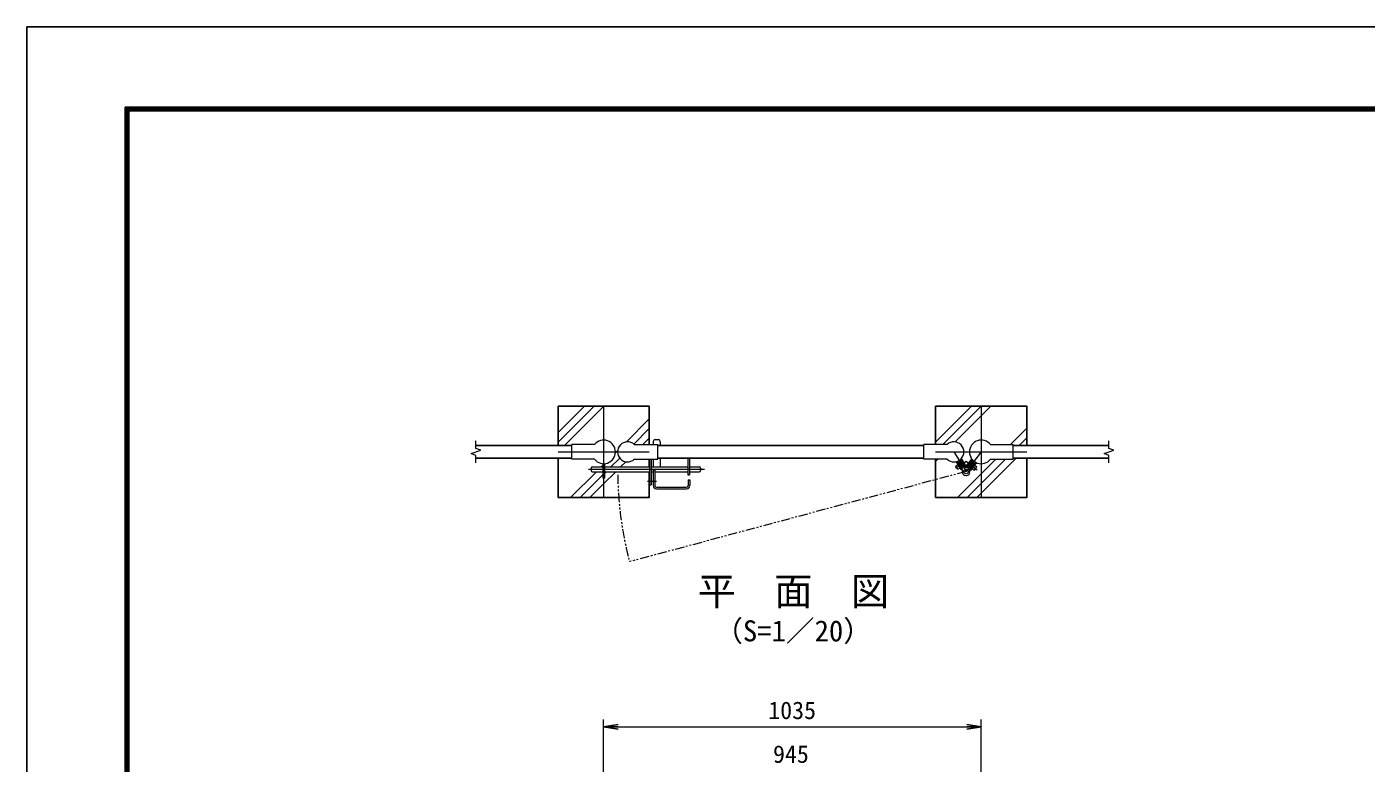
# Model space of a CAD drawing. Units: millimetres, scale not verified. Extents: x -4200 to 4200, y -2970 to 2970.
# Drawn here: x -4200 to -529, y 952 to 2970 of the extents above; entities that cross this region are included whole.
import ezdxf
from ezdxf.enums import TextEntityAlignment as Align

# ---------------------------------------------------------------- set-up
doc = ezdxf.new("R2010")
doc.units = ezdxf.units.MM
doc.header["$LTSCALE"] = 10
doc.linetypes.add('USER1', pattern=[50.8, 31.75, -6.35, 6.35, -6.35])
doc.linetypes.add('USER2', pattern=[5, 2.5, -0.5, 0.5, -0.5, 0.5, -0.5])
for name, color, linetype, lineweight in [('0-0_D-TTL-TXT', 7, 'Continuous', 25), ('0-1_D-BMK', 2, 'USER1', 13), ('0-2_D-STR1', 1, 'Continuous', 25), ('0-3_D-STR3', 3, 'Continuous', 13), ('0-4_D-DCR-HCH', 7, 'Continuous', 13), ('0-6_D-STR4', 7, 'Continuous', 25), ('0-7_D-STR-DIM', 7, 'Continuous', 13), ('0-C_D-TTL', 7, 'Continuous', 25)]:
    doc.layers.add(name, color=color, linetype=linetype, lineweight=lineweight)
doc.layers.add('0-8_0', color=7, linetype='Continuous')
doc.styles.add('ＭＳ ゴシック', font='')
doc.styles.get('ＭＳ ゴシック').set_extended_font_data('MS Gothic')

# ---------------------------------------------------------------- blocks, each defined once
blk = doc.blocks.new('_Open')
at = {"layer": '0-8_0'}
blk.add_line((-10, 1.667), (0, 0), dxfattribs=at)
blk.add_lwpolyline([(-10, -1.667), (0, 0), (-10, 0)], dxfattribs=at)

msp = doc.modelspace()

# ---------------------------------------------------------------- linework, layer by layer
at = {"layer": '0-1_D-BMK'}
for p, q in [((-2619.05, 1929.85), (-2619.05, 1679.85)), ((-1584.05, 1929.85), (-1584.05, 1679.85)), ((-2744.05, 1804.85), (-2494.05, 1804.85)), ((-1709.05, 1804.85), (-1459.05, 1804.85)), ((-1659.2, 1804.85), (-1625.78, 1751.04)), ((-1584.05, 1804.85), (-1625.78, 1751.04)), ((-1624.2, 1778.85), (-1654.64, 1759.95)), ((-1624.56, 1778.95), (-1595.11, 1756.11)), ((-2660.36, 1757.15), (-2342.7, 1757.15)), ((-2498.82, 1724.65), (-2473.68, 1724.65))]:
    msp.add_line(p, q, dxfattribs=at)
at = {"layer": '0-1_D-BMK', "linetype": 'USER2'}
msp.add_line((-1625.78, 1751.04), (-2547.79, 1503.98), dxfattribs=at)
msp.add_arc((-1625.78, 1751.04), 954.54, 180.5332, 195, dxfattribs=at)
at = {"layer": '0-2_D-STR1'}
for p, q in [((-2969.05, 1822.35), (-2706.55, 1822.35)), ((-2470.9, 1822.35), (-1741.7, 1822.35)), ((-1496.55, 1822.35), (-1234.05, 1822.35)), ((-2969.05, 1787.35), (-2706.55, 1787.35)), ((-2470.9, 1787.35), (-1741.7, 1787.35)), ((-1496.55, 1787.35), (-1234.05, 1787.35))]:
    msp.add_line(p, q, dxfattribs=at)
at = {"layer": '0-3_D-STR3'}
for p, q in [((-2477.9, 1838.65), (-2468.9, 1838.65)), ((-2644.19, 1825.2), (-2706.55, 1825.2)), ((-2534.9, 1825.2), (-2470.9, 1825.2)), ((-2482.9, 1833.65), (-2482.9, 1825.2)), ((-2463.9, 1833.65), (-2463.9, 1822.35)), ((-1677.69, 1825.2), (-1741.7, 1825.2)), ((-1558.9, 1825.2), (-1496.55, 1825.2)), ((-2650.4, 1763.65), (-2621.35, 1763.65)), ((-2621.35, 1772.59), (-2621.35, 1732.73)), ((-2616.75, 1772.59), (-2616.75, 1732.73)), ((-2616.75, 1763.65), (-2493.4, 1763.65)), ((-2488.9, 1784.5), (-2488.9, 1714.65)), ((-2488.9, 1763.65), (-2387.9, 1763.65)), ((-2482.9, 1784.5), (-2482.9, 1763.65)), ((-2463.9, 1787.35), (-2463.9, 1763.65)), ((-2387.9, 1787.35), (-2387.9, 1742.15)), ((-2383.4, 1787.35), (-2383.4, 1742.15)), ((-2383.4, 1763.65), (-2356.4, 1763.65)), ((-1654.11, 1766.71), (-1647.73, 1770.66)), ((-1648.3, 1757.36), (-1654.11, 1766.71)), ((-1638.24, 1755.37), (-1652.42, 1778.2)), ((-1636.31, 1756.62), (-1650.13, 1778.89)), ((-1647.8, 1778.91), (-1648.12, 1777.54)), ((-1648.12, 1777.54), (-1636.48, 1758.79)), ((-1647.8, 1778.91), (-1641, 1783.14)), ((-1646.8, 1775.41), (-1645.1, 1776.47)), ((-1645.78, 1771.88), (-1644.93, 1772.4)), ((-1645.1, 1776.47), (-1635.6, 1761.18)), ((-1639.13, 1763.06), (-1644.93, 1772.4)), ((-1641, 1783.14), (-1639.62, 1782.81)), ((-1640, 1779.63), (-1638.3, 1780.69)), ((-1640, 1779.63), (-1630.51, 1764.34)), ((-1639.98, 1762.53), (-1639.13, 1763.06)), ((-1626.11, 1762.95), (-1639.94, 1785.22)), ((-1639.62, 1782.81), (-1627.98, 1764.07)), ((-1624.16, 1764.17), (-1638.31, 1786.96)), ((-1630.51, 1764.34), (-1628.81, 1765.4)), ((-1626.11, 1762.95), (-1624.16, 1764.17)), ((-1624.21, 1762.85), (-1625.12, 1763.57)), ((-1625.02, 1765.55), (-1609.76, 1785.23)), ((-1624.21, 1762.85), (-1608.27, 1783.41)), ((-1621.27, 1765.01), (-1619.69, 1763.78)), ((-1608.66, 1778.01), (-1619.69, 1763.78)), ((-1603.92, 1774.33), (-1614.95, 1760.1)), ((-1614.72, 1755.5), (-1598.78, 1776.06)), ((-1600.81, 1775.08), (-1614.33, 1757.64)), ((-1612.9, 1754.09), (-1596.65, 1775.06)), ((-1611.34, 1761.5), (-1604.6, 1770.19)), ((-1610.24, 1779.23), (-1608.66, 1778.01)), ((-1607.31, 1781.38), (-1600.98, 1776.48)), ((-1604.6, 1770.19), (-1603.81, 1769.58)), ((-1603.92, 1774.33), (-1602.34, 1773.1)), ((-1602.8, 1754.88), (-1596.06, 1763.57)), ((-1601.99, 1768.17), (-1596.06, 1763.57)), ((-1600.98, 1776.48), (-1600.81, 1775.08)), ((-2653.4, 1760.65), (-2653.4, 1753.65)), ((-2650.4, 1750.65), (-2621.35, 1750.65)), ((-2616.75, 1732.73), (-2621.35, 1732.73)), ((-2616.75, 1750.65), (-2493.4, 1750.65)), ((-2488.9, 1750.65), (-2482.9, 1750.65)), ((-2482.9, 1755.65), (-2482.9, 1712.65)), ((-2482.9, 1755.65), (-2478.4, 1755.65)), ((-2478.4, 1755.65), (-2478.4, 1712.65)), ((-2478.4, 1750.65), (-2387.9, 1750.65)), ((-2387.9, 1742.15), (-2383.4, 1742.15)), ((-2387.4, 1728.65), (-2387.4, 1712.65)), ((-2387.4, 1728.65), (-2382.9, 1728.65)), ((-2383.4, 1750.65), (-2356.4, 1750.65)), ((-2382.9, 1728.65), (-2382.9, 1712.65)), ((-2353.4, 1760.65), (-2353.4, 1753.65)), ((-1648.3, 1757.36), (-1641.93, 1761.32)), ((-1636.31, 1756.62), (-1638.26, 1755.41)), ((-1637.3, 1760.12), (-1635.6, 1761.18)), ((-1614.95, 1760.1), (-1613.37, 1758.88)), ((-1614.72, 1755.5), (-1612.9, 1754.09)), ((-1611.34, 1761.5), (-1610.55, 1760.88)), ((-1608.73, 1759.47), (-1602.8, 1754.88)), ((-2473.9, 1708.15), (-2391.9, 1708.15)), ((-2473.9, 1703.65), (-2391.9, 1703.65))]:
    msp.add_line(p, q, dxfattribs=at)
for points in [[(-2644.19, 1784.5), (-2706.55, 1784.5), (-2706.55, 1825.2)], [(-2534.9, 1784.5), (-2470.9, 1784.5), (-2470.9, 1825.2)], [(-1677.69, 1784.5), (-1741.7, 1784.5), (-1741.7, 1825.2)], [(-1558.9, 1784.5), (-1496.55, 1784.5), (-1496.55, 1825.2)], [(-2493.4, 1784.5), (-2493.4, 1714.65), (-2488.9, 1714.65)], [(-1607.31, 1781.38), (-1608.71, 1781.21), (-1622.23, 1763.77)]]:
    msp.add_lwpolyline(points, dxfattribs=at)
msp.add_circle((-1625.78, 1751.04), 6.3, dxfattribs=at)
for centre, radius, start, end in [((-2619.05, 1804.85), 32.35, 218.9806, 141.0194), ((-2477.9, 1833.65), 5, 90, 180), ((-2468.9, 1833.65), 5, 0, 90), ((-1584.05, 1804.85), 32.35, 38.9806, 321.0194), ((-2553.4, 1804.85), 27.5, 47.73142, 312.26858), ((-1659.2, 1804.85), 27.5, 227.73142, 132.26858), ((-2650.4, 1760.65), 3, 90, 180), ((-2356.4, 1760.65), 3, 0, 90), ((-1623.73, 1766.7), 5, 211.84053, 262.57528), ((-1626.18, 1766.83), 5, 281.21846, 322.21032), ((-2650.4, 1753.65), 3, 180, 270), ((-2356.4, 1753.65), 3, 270, 0), ((-1625.78, 1751.04), 10.8, 161.10578, 82.57528), ((-1640.72, 1756.15), 5, 341.10578, 31.84053), ((-1610.38, 1754.58), 5, 142.21032, 192.94508), ((-2473.9, 1712.65), 9, 180, 270), ((-2473.9, 1712.65), 4.5, 180, 270), ((-2391.9, 1712.65), 4.5, 270, 0), ((-2391.9, 1712.65), 9, 270, 0)]:
    msp.add_arc(centre, radius, start, end, dxfattribs=at)
at = {"layer": '0-4_D-DCR-HCH'}
for p, q in [((-2744.05, 1831.05), (-2645.25, 1929.85)), ((-2744.05, 1857.57), (-2671.76, 1929.85)), ((-1709.05, 1831.91), (-1611.1, 1929.85)), ((-1689.24, 1825.2), (-1584.59, 1929.85)), ((-2557.57, 1831.92), (-2494.05, 1895.44)), ((-2536.54, 1826.43), (-2494.05, 1868.92)), ((-2511.25, 1825.2), (-2494.05, 1842.41)), ((-1503.62, 1825.2), (-1459.05, 1869.78)), ((-1479.95, 1822.35), (-1459.05, 1843.26)), ((-2625.83, 1763.65), (-2621.35, 1768.14)), ((-2599.31, 1763.65), (-2574.97, 1788)), ((-2572.8, 1763.65), (-2558.53, 1777.92)), ((-1709.05, 1778.88), (-1703.42, 1784.5)), ((-2709.63, 1679.85), (-2638.83, 1750.65)), ((-2683.11, 1679.85), (-2621.35, 1741.62)), ((-2616.75, 1746.22), (-2612.31, 1750.65)), ((-2497.5, 1679.85), (-2494.05, 1683.31))]:
    msp.add_line(p, q, dxfattribs=at)
for points in [[(-2726.23, 1822.35), (-2619.05, 1929.54), (-2618.73, 1929.85)], [(-1655.9, 1832.03), (-1584.05, 1903.88), (-1558.07, 1929.85)], [(-2586.91, 1802.57), (-2584.63, 1804.85), (-2580.5, 1808.99)], [(-1648.97, 1679.85), (-1584.05, 1744.78), (-1544.32, 1784.5)], [(-1622.45, 1679.85), (-1584.05, 1718.26), (-1517.8, 1784.5)], [(-1595.94, 1679.85), (-1584.05, 1691.75), (-1488.44, 1787.35)], [(-2656.6, 1679.85), (-2619.05, 1717.41), (-2585.8, 1750.65)]]:
    msp.add_lwpolyline(points, dxfattribs=at)
at = {"layer": '0-6_D-STR4'}
for p, q in [((-2744.05, 1929.85), (-2744.05, 1822.35)), ((-1709.05, 1929.85), (-1709.05, 1825.2)), ((-2494.05, 1763.65), (-2494.05, 1784.5))]:
    msp.add_line(p, q, dxfattribs=at)
for points in [[(-2494.05, 1825.2), (-2494.05, 1929.85), (-2744.05, 1929.85)], [(-1459.05, 1822.35), (-1459.05, 1929.85), (-1709.05, 1929.85)], [(-2744.05, 1787.35), (-2744.05, 1679.85), (-2494.05, 1679.85), (-2494.05, 1750.65)], [(-1709.05, 1784.5), (-1709.05, 1679.85), (-1459.05, 1679.85), (-1459.05, 1787.35)]]:
    msp.add_lwpolyline(points, dxfattribs=at)
at = {"layer": '0-7_D-STR-DIM'}
for p, q in [((-2982.26, 1800.04), (-2955.83, 1809.66)), ((-2969.05, 1795.23), (-2982.26, 1800.04)), ((-2969.05, 1814.47), (-2969.05, 1834.85)), ((-2955.83, 1809.66), (-2969.05, 1814.47)), ((-1247.26, 1800.04), (-1220.83, 1809.66)), ((-1234.05, 1795.23), (-1247.26, 1800.04)), ((-1234.05, 1814.47), (-1234.05, 1834.85)), ((-1220.83, 1809.66), (-1234.05, 1814.47)), ((-2969.05, 1774.85), (-2969.05, 1795.23)), ((-1234.05, 1774.85), (-1234.05, 1795.23)), ((-2619.05, 616.61), (-2619.05, 1071.37)), ((-1584.05, 616.61), (-1584.05, 1071.37)), ((-2579.05, 1051.37), (-1624.05, 1051.37))]:
    msp.add_line(p, q, dxfattribs=at)
at = {"layer": '0-C_D-TTL', "color": 2}
msp.add_lwpolyline([(-4200, 2970), (4200, 2970), (4200, -2970), (-4200, -2970)], close=True, dxfattribs=at)
at = {"layer": '0-C_D-TTL'}
for points in [[(-3930, 2750), (3930, 2750), (3930, -2750), (-3930, -2750)], [(-3927.5, 2747.5), (3927.5, 2747.5), (3927.5, -2747.5), (-3927.5, -2747.5)], [(-3925, 2745), (3925, 2745), (3925, -2745), (-3925, -2745)], [(-3922.5, 2742.5), (3922.5, 2742.5), (3922.5, -2742.5), (-3922.5, -2742.5)], [(-3920, 2740), (3920, 2740), (3920, -2740), (-3920, -2740)]]:
    msp.add_lwpolyline(points, close=True, dxfattribs=at)

# ---------------------------------------------------------------- block references
at = {"layer": '0-7_D-STR-DIM', "xscale": 4, "yscale": 4, "rotation": 180}
msp.add_blockref('_Open', (-2619.05, 1051.37), dxfattribs=at)
at = {"layer": '0-7_D-STR-DIM', "xscale": 4, "yscale": 4}
msp.add_blockref('_Open', (-1584.05, 1051.37), dxfattribs=at)

# ---------------------------------------------------------------- texts
at = {"layer": '0-0_D-TTL-TXT', "style": 'ＭＳ ゴシック'}
for s, height, p in [('平\u3000面\u3000図', 76.98, (-2361.44, 1361.33)), ('（S=1／20）', 57.7, (-2315.96, 1268.13))]:
    msp.add_text(s, height=height, dxfattribs=at).set_placement(p, align=Align.BOTTOM_LEFT)
at = {"layer": '0-7_D-STR-DIM', "style": 'ＭＳ ゴシック'}
for s, p in [('1035', (-2167.8, 1058.12)), ('945', (-2154.77, 938.12))]:
    msp.add_text(s, height=48.09, dxfattribs=at).set_placement(p, align=Align.BOTTOM_LEFT)

doc.saveas('drawing.dxf')
